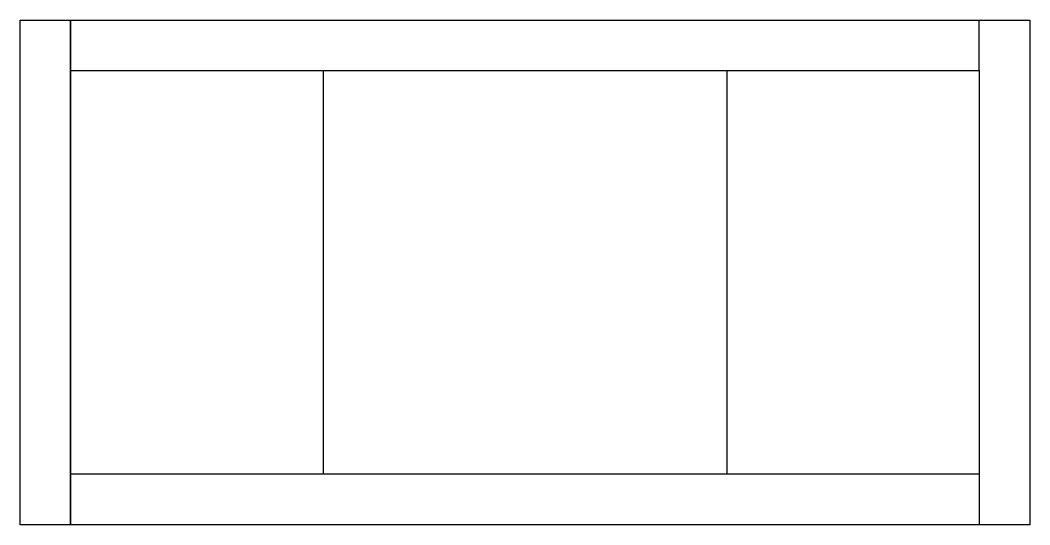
# Model space of a CAD drawing. Header units: millimetres. Extents: x 8.1 to 18.1, y 8.1 to 13.1.
import ezdxf

# ---------------------------------------------------------------- set-up
doc = ezdxf.new("R2010")
doc.units = ezdxf.units.MM
doc.layers.add('Contur', color=4, linetype='Continuous')

msp = doc.modelspace()

# ---------------------------------------------------------------- linework, layer by layer
at = {"layer": 'Contur'}
for p, q in [((8.07, 13.092), (18.07, 13.092)), ((8.07, 8.092), (8.07, 13.092)), ((18.07, 13.092), (18.07, 8.092)), ((8.57, 12.592), (17.57, 12.592)), ((8.57, 8.592), (8.57, 12.592)), ((11.07, 12.592), (11.07, 8.592)), ((15.07, 12.592), (15.07, 8.592)), ((17.57, 12.592), (17.57, 8.592)), ((17.57, 8.592), (8.57, 8.592)), ((18.07, 8.092), (8.07, 8.092))]:
    msp.add_line(p, q, dxfattribs=at)
at = {"layer": 'Contur', "extrusion": (-1, 1.83697e-16, 6.12323e-17)}
for p, q in [((8.57, 13.092, 4), (8.57, 8.092, 4)), ((8.57, 8.092), (8.57, 13.092))]:
    msp.add_line(p, q, dxfattribs=at)
at = {"layer": 'Contur', "extrusion": (1, 0, 0)}
for p, q in [((8.57, 12.592), (8.57, 13.092)), ((17.57, 12.592), (17.57, 13.092)), ((8.57, 8.592), (8.57, 8.092)), ((17.57, 8.592), (17.57, 8.092))]:
    msp.add_line(p, q, dxfattribs=at)
at = {"layer": 'Contur', "extrusion": (-1, 1.83697e-16, 6.12323e-17)}
for centre in [(-11.644, 2.25, -8.57), (-9.644, 2.25, -8.57)]:
    msp.add_circle(centre, 0.5, dxfattribs=at)

doc.saveas('drawing.dxf')
